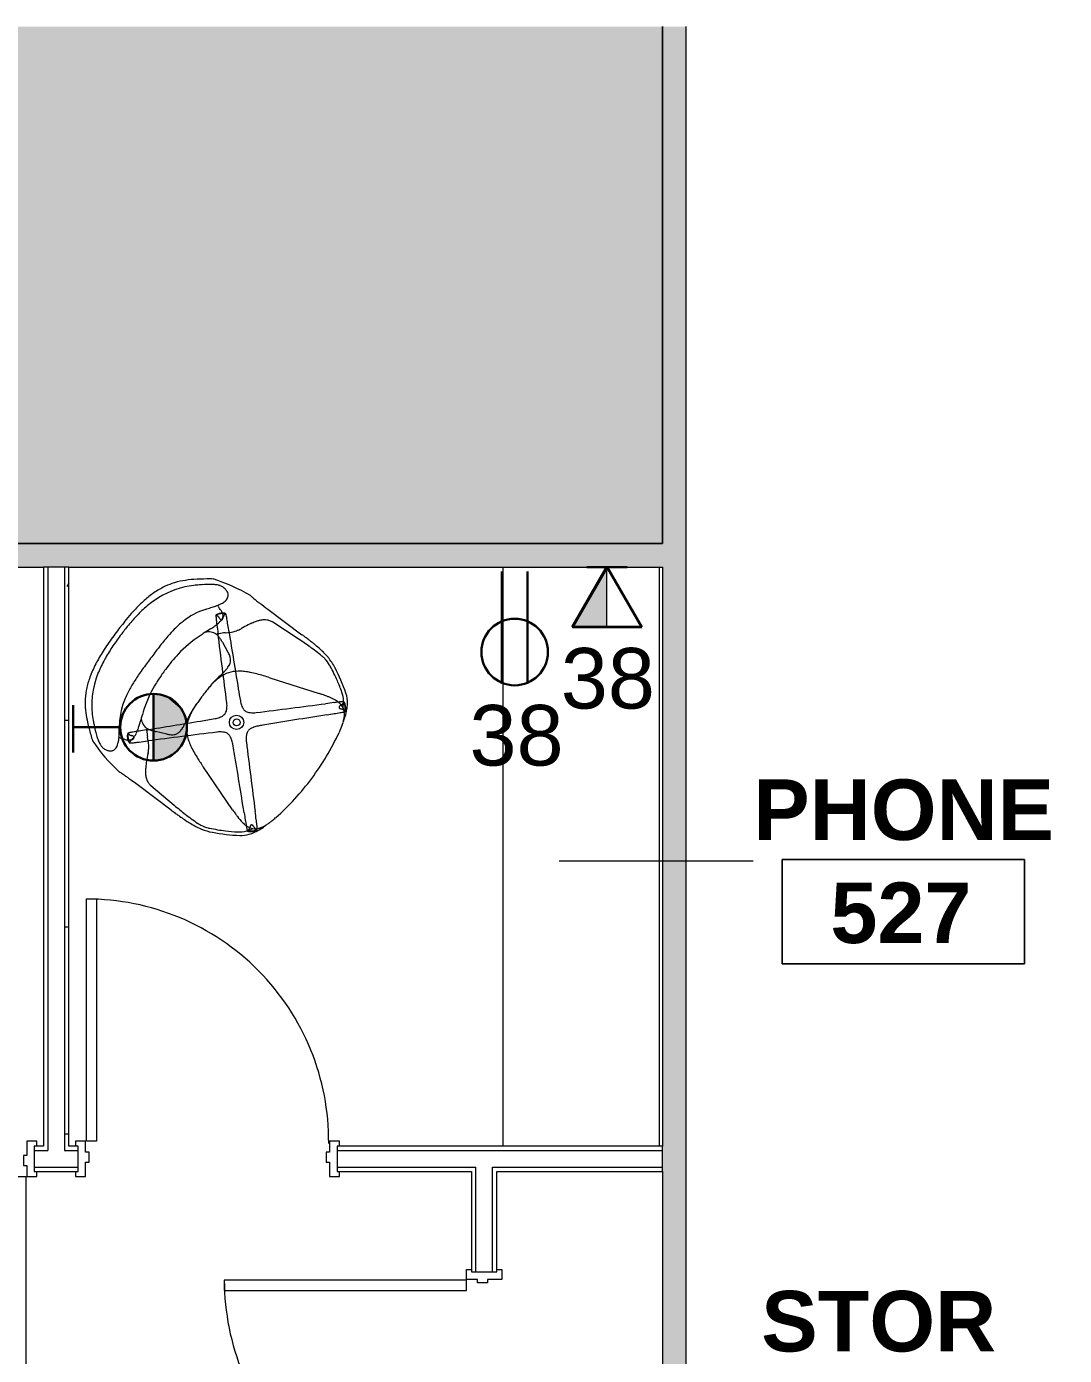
# Model space of a CAD drawing. Header units: inches. Extents: x 0 to 1865, y 0 to 1094.
# Drawn here: x 670.5 to 824.7, y 896.4 to 1093.8 of the extents above; entities that cross this region are included whole.
import ezdxf

# ---------------------------------------------------------------- set-up
doc = ezdxf.new("R2010")
doc.units = ezdxf.units.IN
doc.header["$MEASUREMENT"] = 0
for name, color, linetype, lineweight in [('A-ANNO-NOTE', 131, 'Continuous', 9), ('A-AREA-IDEN', 2, 'Continuous', 9), ('A-DETL', 90, 'Continuous', 9), ('A-DETL-GENF', 92, 'Continuous', 9), ('A-DOOR', 31, 'Continuous', 13), ('A-WALL', 113, 'Continuous', 13), ('A-WALL-PATT', 111, 'Continuous', 13), ('I-FURN', 30, 'Continuous', 9), ('I-WALL', 2, 'Continuous', 13), ('Q-CASE', 31, 'Continuous', 9)]:
    doc.layers.add(name, color=color, linetype=linetype, lineweight=lineweight)
doc.styles.add('Swis721 Lt BT', font='swissl.ttf', dxfattribs={"height": 9})
doc.styles.add('Swis721 Lt BT_B', font='', dxfattribs={"height": 9})
doc.styles.get('Swis721 Lt BT_B').set_extended_font_data('Swis721 Lt BT', bold=True)
pattern_1 = [(0, (0, 0), (30.72, 7.68), [1.267, -21.773, 1.267, -21.773, -122.88]), (0, (0, 0), (30.72, 7.68), [-46.08, 1.267, -44.813, 1.267, -21.773, -53.76]), (0, (0, 0), (30.72, 7.68), [-115.2, 1.267, -14.093, 1.267, -37.133]), (120, (11.52, 3.84), (-22.011075, 22.7643), [1.267, -21.773, 1.267, -21.773, -122.88]), (120, (11.52, 3.84), (-22.011075, 22.7643), [-46.08, 1.267, -44.813, 1.267, -21.773, -53.76]), (120, (11.52, 3.84), (-22.011075, 22.7643), [-115.2, 1.267, -14.093, 1.267, -37.133]), (240, (15.36, 19.2), (-8.708925, -30.4443), [1.267, -21.773, 1.267, -21.773, -122.88]), (240, (15.36, 19.2), (-8.708925, -30.4443), [-46.08, 1.267, -44.813, 1.267, -21.773, -53.76]), (240, (15.36, 19.2), (-8.708925, -30.4443), [-115.2, 1.267, -14.093, 1.267, -37.133])]

# ---------------------------------------------------------------- blocks, each defined once
blk = doc.blocks.new('Door - Single - Solid Door-8181391-Level 05 POWER _ SIGNAL')
at = {"layer": 'A-DOOR', "lineweight": 9}
for p, q in [((-15.63, 2.54), (-14.13, 2.54)), ((-15.63, 1.79), (-15.63, 2.54)), ((-14.13, 2.54), (-14.13, 0.41)), ((22.12, 2.54), (23.62, 2.54)), ((22.12, 0.41), (22.12, 2.54)), ((23.62, 2.54), (23.62, 1.79)), ((-14.13, 0.41), (-13.63, 0.41)), ((-13.63, 0.41), (-13.63, -1.09)), ((21.62, 0.41), (22.12, 0.41)), ((21.62, -1.09), (21.62, 0.41)), ((-15.63, -2.71), (-15.63, -1.96)), ((-14.13, -1.09), (-14.13, -2.71)), ((-13.63, -1.09), (-14.13, -1.09)), ((22.12, -1.09), (21.62, -1.09)), ((22.12, -2.71), (22.12, -1.09)), ((23.62, -1.96), (23.62, -2.71)), ((-14.13, -2.71), (-15.63, -2.71)), ((23.62, -2.71), (22.12, -2.71))]:
    blk.add_line(p, q, dxfattribs=at)
at = {"layer": 'A-DOOR'}
for p, q in [((-12.51, -2.71), (-14.01, -2.71)), ((-14.01, -2.71), (-14.01, -38.71)), ((-12.51, -38.71), (-12.51, -2.71)), ((-14.01, -38.71), (-12.51, -38.71))]:
    blk.add_line(p, q, dxfattribs=at)
at = {"layer": 'A-DOOR', "lineweight": 9}
blk.add_arc((-14.01, -2.71), 36, 270, 0.5, dxfattribs=at)
blk = doc.blocks.new('C-Counter Top - ADJ HEIGHT-7702358-Level 05 POWER _ SIGNAL')
at = {"layer": 'Q-CASE'}
for p, q in [((38.93, 24), (-47.14, 24)), ((38.93, 0.75), (-47.14, 0.75))]:
    blk.add_line(p, q, dxfattribs=at)
blk = doc.blocks.new('Door - Single - Solid Door - W_ LOUVER-8174439-Level 05 POWER _ SIGNAL')
at = {"layer": 'A-DOOR'}
for p, q in [((-14.01, 38.71), (-12.51, 38.71)), ((-14.01, 2.71), (-14.01, 38.71)), ((-12.51, 38.71), (-12.51, 2.71)), ((-12.51, 2.71), (-14.01, 2.71))]:
    blk.add_line(p, q, dxfattribs=at)
at = {"layer": 'A-DOOR', "lineweight": 9}
for p, q in [((-15.63, 2.71), (-15.63, 1.96)), ((-14.13, 2.71), (-15.63, 2.71)), ((-14.13, 1.09), (-14.13, 2.71)), ((23.62, 2.71), (22.12, 2.71)), ((22.12, 2.71), (22.12, 1.09)), ((23.62, 1.96), (23.62, 2.71)), ((-13.63, 1.09), (-14.13, 1.09)), ((-13.63, -0.41), (-13.63, 1.09)), ((22.12, 1.09), (21.62, 1.09)), ((21.62, 1.09), (21.62, -0.41)), ((-15.63, -1.79), (-15.63, -2.54)), ((-14.13, -2.54), (-14.13, -0.41)), ((-14.13, -0.41), (-13.63, -0.41)), ((21.62, -0.41), (22.12, -0.41)), ((22.12, -0.41), (22.12, -2.54)), ((23.62, -2.54), (23.62, -1.79)), ((-15.63, -2.54), (-14.13, -2.54)), ((22.12, -2.54), (23.62, -2.54))]:
    blk.add_line(p, q, dxfattribs=at)
blk.add_arc((-14.01, 2.71), 36, 359.5, 90, dxfattribs=at)
blk = doc.blocks.new('Door - Single - Solid Door-8181389-Level 05 POWER _ SIGNAL')
at = {"layer": 'A-DOOR'}
for p, q in [((-14.01, 38.71), (-12.51, 38.71)), ((-14.01, 2.71), (-14.01, 38.71)), ((-12.51, 38.71), (-12.51, 2.71)), ((-12.51, 2.71), (-14.01, 2.71))]:
    blk.add_line(p, q, dxfattribs=at)
at = {"layer": 'A-DOOR', "lineweight": 9}
for p, q in [((-15.63, 2.71), (-15.63, 1.96)), ((-14.13, 2.71), (-15.63, 2.71)), ((-14.13, 1.09), (-14.13, 2.71)), ((23.62, 2.71), (22.12, 2.71)), ((22.12, 2.71), (22.12, 1.09)), ((23.62, 1.96), (23.62, 2.71)), ((-13.63, 1.09), (-14.13, 1.09)), ((-13.63, -0.41), (-13.63, 1.09)), ((22.12, 1.09), (21.62, 1.09)), ((21.62, 1.09), (21.62, -0.41)), ((-15.63, -1.79), (-15.63, -2.54)), ((-14.13, -2.54), (-14.13, -0.41)), ((-14.13, -0.41), (-13.63, -0.41)), ((21.62, -0.41), (22.12, -0.41)), ((22.12, -0.41), (22.12, -2.54)), ((23.62, -2.54), (23.62, -1.79)), ((-15.63, -2.54), (-14.13, -2.54)), ((22.12, -2.54), (23.62, -2.54))]:
    blk.add_line(p, q, dxfattribs=at)
blk.add_arc((-14.01, 2.71), 36, 359.5, 90, dxfattribs=at)
blk = doc.blocks.new('HermanMiller_Collection_Striad_Low-BackLoungeChair4-StarBase - Mid-Back 4-Star Base-7357439-Level 05 POWER _ SIGNAL')
at = {"layer": 'I-FURN'}
for p, q in [((-6.31, 16.25), (0, 16.25)), ((-0.06, 15.41), (-4.6, 15.15)), ((-9.32, 9.66), (-9.01, 9.94)), ((-8.82, 10.12), (-8.84, 10.09)), ((-7.76, 11.61), (-7.78, 11.57)), ((-7.76, 11.61), (-7.78, 11.57)), ((0.02, 8.28), (7.3, 10.78)), ((-8.82, 8.29), (-7.27, 7.6)), ((-6.41, 0), (-6.41, -0.72)), ((-7.28, -7.6), (-8.82, -8.29)), ((-9.01, -9.94), (-9.32, -9.66)), ((7.29, -10.78), (0.02, -8.28)), ((-7.78, -11.57), (-7.76, -11.61)), ((-7.78, -11.57), (-7.76, -11.61)), ((-4.6, -15.15), (-0.06, -15.41)), ((0, -16.25), (-6.31, -16.25))]:
    blk.add_line(p, q, dxfattribs=at)
for radius in [1.07, 0.511]:
    blk.add_circle((0, 0), radius, dxfattribs=at)
for centre, radius, start, end in [((-6.44, -11.34), 27.86, 96.5111, 109.0425), ((-9.25, 18.21), 1.91, 259.3451, 262.5456), ((-8.94, 20.6), 4.31, 262.6231, 265.2621), ((-8.48, 26.51), 10.24, 265.4216, 267.7198), ((-8.01, 37.47), 21.21, 267.6462, 268.6916), ((-7.51, 61.08), 44.83, 268.7304, 269.574), ((-6.77, 180.88), 164.62, 269.6277, 270.1615), ((0.33, -175.99), 192.24, 89.9371, 90.0974), ((0.52, -69.37), 85.62, 89.627, 89.987), ((0.77, -30.46), 46.72, 88.9674, 89.627), ((1.06, -15.05), 31.29, 87.9953, 88.9799), ((1.28, -8.61), 24.86, 87.7148, 87.9973), ((1.48, -4.56), 20.8, 85.1077, 87.8108), ((2, 1.48), 14.74, 81.7798, 85.1035), ((2.19, 2.93), 13.27, 80.0722, 81.7289), ((2.54, 4.85), 11.33, 76.7747, 80.1249), ((3.17, 7.44), 8.65, 64.7852, 76.9283), ((0.36, -7.91), 27.86, 126.6928, 130.6233), ((29.95, -47.02), 76.9, 126.2539, 126.9608), ((-8.17, 4.25), 12.21, 125.4036, 129.1699), ((-11.27, 8.61), 6.86, 121.501, 125.4087), ((-12.38, 10.42), 4.74, 117.8903, 121.5404), ((-13.08, 11.79), 3.2, 108.8058, 118.2744), ((-13.46, 12.92), 2, 100.2694, 108.838), ((-13.54, 13.4), 1.51, 78.3941, 100.5992), ((-13.91, 11.3), 3.64, 75.1416, 79.3018), ((-13.68, 12.19), 2.73, 71.0247, 75.1836), ((-13.18, 13.65), 1.18, 67.5911, 71.0169), ((-13.1, 13.82), 1, 48.3224, 67.737), ((-13.22, 13.69), 1.17, 39.7756, 48.2584), ((-13.09, 13.8), 1, 4.0388, 39.4855), ((-13.51, 13.76), 1.42, 352.4945, 4.3214), ((-1.47, 10.27), 6.22, 142.3844, 147.3329), ((-2.19, 10.81), 5.32, 140.4566, 142.2594), ((-3.94, 12.27), 3.04, 128.5198, 140.7789), ((-4.33, 12.76), 2.41, 117.2831, 128.4717), ((-4.38, 12.84), 2.32, 103.9068, 116.9211), ((-4.33, 12.66), 2.51, 98.714, 104.1104), ((-4.53, 13.97), 1.18, 93.4352, 98.7338), ((3.1, -36.27), 51.78, 91.1588, 93.5014), ((2.68, -18.59), 34.1, 87.2901, 91.0487), ((4.05, 9.72), 5.76, 82.0248, 87.6122), ((4.14, 10.74), 4.73, 66.732, 81.4113), ((3.8, 9.87), 5.67, 65.4311, 67.0126), ((-5.83, -10.99), 28.64, 60.3964, 65.2627), ((4.35, 10.06), 5.79, 63.8265, 64.2666), ((-5.96, -10.9), 29.14, 55.7438, 63.8265), ((-5.34, -9.94), 27.48, 56.4127, 60.2075), ((-8.94, 3.51), 12.25, 132.643, 158.6646), ((-11.09, 4.64), 10.85, 136.7044, 145.4309), ((-7.44, 1.18), 15.88, 130.6355, 136.6408), ((15.89, -23.71), 49.11, 132.0593, 132.4361), ((5.17, -11.71), 33.01, 130.4757, 132.1889), ((-3.77, -1.24), 19.24, 129.0121, 130.4719), ((-33.41, 25.89), 24.83, 324.2855, 325.9282), ((-21.29, 17.66), 10.18, 326.0335, 328.4359), ((-13.15, 9.83), 2.44, 74.7209, 78.9339), ((-16.91, 15.01), 5.06, 328.0958, 336.0489), ((-13.35, 9.1), 3.2, 71.4977, 74.6712), ((-17.84, -4.4), 17.42, 69.0032, 71.5833), ((-14.94, 14.12), 2.9, 336.32, 342.9854), ((-14.03, 13.84), 1.94, 343.0506, 352.324), ((-15.91, 0.61), 12.06, 68.7683, 69.0303), ((-9.91, 9.91), 2.37, 122.8239, 134.9705), ((-12.05, 10.54), 1.41, 65.5441, 68.9228), ((-10.82, 11.28), 0.72, 105.8532, 121.1337), ((-10.93, 11.48), 0.413, 108.54, 120.2265), ((-11.04, 11.82), 0.0587, 13.9695, 108.54), ((-10.98, 11.85), 0.125, 56.6325, 105.8532), ((-11.92, 10.42), 1.83, 49.0545, 56.6325), ((18.41, -0.43), 28.81, 153.013, 155.2897), ((6.2, 5.77), 15.12, 151.3007, 152.9539), ((1.38, 8.42), 9.61, 147.2028, 151.3425), ((7.5, 9.44), 4.24, 37.5947, 56.0538), ((7.89, 9.54), 4.46, 34.8167, 55.007), ((11.73, 10.66), 1.53, 122.0785, 129.9908), ((6.37, 8.56), 5.67, 27.6587, 37.7133), ((10.97, 11.87), 0.106, 75.7267, 122.0785), ((11.04, 11.82), 0.0589, 71.4159, 166.1618), ((10.83, 11.31), 0.68, 56.4563, 75.7267), ((10.93, 11.48), 0.413, 59.7735, 71.4159), ((9.89, 9.9), 2.38, 44.9704, 56.4563), ((6.4, 8.47), 6.29, 27.1899, 34.9973), ((-11.78, 5.18), 9.98, 145.7369, 153.9084), ((-5.13, 4.61), 10.55, 144.7854, 165.47), ((-251.44, 182.75), 293.43, 324.1019, 324.2693), ((-11.31, 10.83), 0.682, 146.4791, 166.3187), ((-11.87, 10.97), 0.11, 166.3187, 216.0754), ((-9.55, 12.66), 2.98, 216.0754, 221.6009), ((-9.9, 9.9), 2.38, 134.9705, 146.4791), ((-11.81, 11.05), 0.0648, 160.3308, 259.4459), ((-11.48, 10.93), 0.413, 149.7735, 160.3308), ((-11.3, 10.83), 0.628, 144.202, 149.9374), ((-11.79, 11.16), 0.178, 259.4459, 270.2055), ((-9.71, 9.71), 2.57, 125.2839, 144.7161), ((-11.79, 11.47), 0.489, 270.3345, 275.7066), ((-7.13, 14.8), 6.21, 221.6009, 222.7567), ((-11.35, 7.25), 3.76, 95.1583, 96.0571), ((-11.64, 10.46), 0.536, 90.8307, 95.0202), ((-0.1, 21.3), 15.79, 222.7294, 223.3931), ((-11.64, 10.46), 0.537, 76.3924, 90.3646), ((16.28, 36.77), 38.32, 223.3775, 223.7493), ((-11.71, 10.17), 0.826, 70.0726, 76.4096), ((-11.95, 10.74), 1.19, 59.3989, 65.7949), ((-12.04, 9.28), 1.78, 67.0098, 69.9474), ((151.7, 166.5), 225.85, 223.7671, 223.9173), ((-11.76, 11.05), 0.817, 16.6175, 60.1509), ((-6.33, 22.77), 12.87, 247.0493, 247.3743), ((-10.7, 12.27), 1.49, 247.3743, 250.1992), ((-10.93, 11.63), 0.816, 250.214, 255.429), ((-10.83, 11.3), 0.628, 120.0626, 125.798), ((-11.01, 11.34), 0.513, 255.2491, 261.5633), ((-16.78, 11.36), 5.92, 342.2731, 348.5966), ((-11.03, 11.17), 0.348, 261.6115, 267.8116), ((-11.04, 11.09), 0.264, 267.8036, 275.9072), ((-11.03, 11.02), 0.197, 275.3585, 315.6033), ((-11.16, 11.79), 0.178, 359.7945, 13.9695), ((-11.47, 11.79), 0.489, 354.2934, 359.6655), ((-7.25, 11.35), 3.76, 173.9429, 174.8417), ((-10.46, 11.64), 0.536, 174.9798, 179.1693), ((-10.46, 11.64), 0.537, 179.6354, 193.6076), ((-10.17, 11.71), 0.826, 193.5904, 199.9274), ((-14.64, 10.92), 3.74, 348.6504, 355.607), ((-12.18, 10.9), 1.27, 7.338, 17.6538), ((-9.28, 12.04), 1.78, 200.0526, 202.9902), ((-22.77, 6.33), 12.87, 22.6257, 22.9507), ((-12.69, 10.83), 1.78, 2.0554, 7.3742), ((-13.36, 10.81), 2.45, 355.8591, 1.9361), ((-12.27, 10.7), 1.49, 19.8008, 22.6257), ((-11.02, 11.03), 0.197, 314.3967, 354.6415), ((-11.63, 10.93), 0.816, 14.571, 19.786), ((-11.34, 11.01), 0.513, 8.4367, 14.7509), ((-11.17, 11.03), 0.348, 2.1884, 8.3885), ((-11.09, 11.04), 0.264, 354.0928, 2.1964), ((-14.26, 7.72), 5.41, 47.2018, 49.0545), ((-25.04, -3.91), 21.27, 46.3799, 47.2018), ((-127.19, -111.11), 169.34, 46.0702, 46.3799), ((-277.28, -266.91), 385.68, 45.9106, 46.0702), ((-37.54, 41.07), 42.23, 312.513, 312.8301), ((3173.38, 3295.2), 4573.73, 225.91057, 226.01757), ((-12.21, 13.64), 4.9, 313.8696, 326.486), ((-12.24, 13.65), 4.92, 326.5853, 332.3203), ((-11.9, 13.46), 4.54, 332.4411, 335.3514), ((-3206.87, 3336.5), 4626.69, 313.90304, 314.03193), ((15.97, -14.37), 26.6, 107.9534, 109.0058), ((13.27, -5.98), 17.79, 105.616, 108.0336), ((11.43, 0.61), 10.94, 102.9704, 105.5932), ((277.3, -266.89), 385.68, 133.9046, 134.0888), ((10.57, 4.49), 6.97, 96.0406, 103.2555), ((10.24, 7.59), 3.86, 86.657, 96.0114), ((166.5, -151.7), 225.85, 133.7671, 133.9173), ((36.77, -16.28), 38.32, 133.3775, 133.7493), ((21.3, 0.1), 15.79, 132.7294, 133.3931), ((10.3, 8.75), 2.69, 78.4706, 86.5447), ((14.8, 7.13), 6.21, 131.6009, 132.7567), ((12.66, 9.55), 2.98, 129.8556, 131.6009), ((11.17, 11.03), 0.348, 171.6115, 177.8116), ((11.09, 11.04), 0.264, 177.8036, 185.9072), ((11.34, 11.01), 0.513, 165.2491, 171.5633), ((11.02, 11.03), 0.197, 185.3585, 225.6033), ((10.44, 9.36), 2.07, 36.3404, 78.7689), ((11.63, 10.93), 0.816, 160.214, 165.429), ((-111.11, 127.19), 169.34, 316.0702, 316.3799), ((12.27, 10.7), 1.49, 157.3743, 160.1992), ((11.03, 11.02), 0.197, 224.3967, 264.6415), ((22.77, 6.33), 12.87, 157.0493, 157.3743), ((9.28, 12.04), 1.78, 337.0098, 339.9474), ((10.17, 11.71), 0.826, 340.0726, 346.4096), ((11.16, 11.79), 0.178, 166.1618, 180.2055), ((11.47, 11.79), 0.489, 180.3345, 185.7066), ((7.25, 11.35), 3.76, 5.1583, 6.0571), ((10.45, 11.64), 0.537, 346.3924, 0.3646), ((10.45, 11.64), 0.536, 0.8307, 5.0202), ((11.03, 11.09), 0.264, 264.0928, 272.1964), ((11.03, 11.17), 0.348, 272.1884, 278.3885), ((11.01, 11.34), 0.513, 278.4367, 284.7509), ((10.82, 11.3), 0.628, 54.202, 59.9374), ((10.93, 11.63), 0.816, 284.571, 289.786), ((9.7, 9.71), 2.57, 35.2839, 54.7161), ((10.7, 12.27), 1.49, 289.8008, 292.6257), ((6.32, 22.77), 12.87, 292.6257, 292.9507), ((12.04, 9.28), 1.78, 110.0526, 112.9902), ((11.71, 10.17), 0.826, 103.5904, 109.9274), ((-3.91, 25.04), 21.27, 316.3799, 317.2018), ((11.64, 10.46), 0.537, 89.6354, 103.6076), ((9.9, 9.91), 2.37, 34.4298, 44.9704), ((11.64, 10.46), 0.536, 84.9798, 89.1693), ((11.35, 7.25), 3.76, 83.9429, 84.8417), ((7.72, 14.26), 5.41, 317.2018, 319.0545), ((11.79, 11.47), 0.489, 264.2934, 269.6655), ((11.79, 11.16), 0.178, 269.7945, 283.9633), ((11.3, 10.83), 0.628, 30.0626, 35.798), ((10.42, 11.92), 1.83, 319.0545, 326.7625), ((11.82, 11.04), 0.0587, 283.9633, 18.542), ((11.48, 10.93), 0.413, 18.542, 30.2265), ((11.29, 10.82), 0.706, 15.0987, 36.6314), ((11.86, 10.98), 0.116, 326.7625, 15.0987), ((4.98, 7.75), 7.88, 19.3388, 27.1222), ((9.33, 8.48), 3.49, 26.733, 37.232), ((2.72, 6.96), 10.28, 14.3338, 19.3438), ((7.44, 7.54), 5.59, 20.1651, 26.6805), ((-9.77, 4.19), 12.22, 153.8849, 162.4992), ((-6.91, 2.64), 14.46, 158.359, 166.821), ((197.02, -70.37), 222.96, 159.1911, 159.4836), ((-9.64, 6.01), 2.87, 133.2286, 136.0459), ((-9.95, 6.35), 2.41, 122.3913, 133.4829), ((-29.77, 15.77), 19.64, 339.318, 340.4304), ((-21.03, 12.67), 10.37, 340.4263, 342.5231), ((-10.17, 6.69), 2.01, 97.8476, 122.4454), ((266.89, 277.3), 385.68, 223.9046, 224.0888), ((-10.24, 7.3), 1.39, 96.0398, 98.4367), ((-10.22, 7.04), 1.66, 82.2723, 95.6318), ((-1.55, 2.06), 10.88, 140.6224, 142.4679), ((-3336.5, -3206.87), 4626.69, 43.90304, 44.03193), ((-10.37, 6), 2.7, 71.9669, 82.0948), ((-3.86, 3.92), 7.92, 133.5488, 140.3862), ((-10.91, 4.25), 4.54, 69.1272, 72.3707), ((-12.37, 0.4), 8.65, 65.7523, 69.1472), ((7.95, -16.33), 25.84, 110.1167, 112.3641), ((15.14, -35.97), 46.76, 108.8715, 110.1167), ((3295.2, -3173.38), 4573.73, 135.91057, 136.03123), ((-266.91, 277.28), 385.68, 315.9106, 316.0702), ((7.44, 7.54), 5.59, 20.1651, 20.6039), ((4.03, 6.3), 9.23, 12.9865, 20.0717), ((-3.27, 4.52), 16.73, 11.5727, 13.3184), ((-0.53, 2), 21.73, 169.1472, 174.7946), ((-6.38, 3.12), 15.78, 162.4747, 169.1442), ((-2.8, 1.65), 18.69, 166.7438, 173.2915), ((-1.24, 3.52), 14.59, 165.1597, 171.9717), ((4.57, 1.03), 17.68, 160.0338, 173.8628), ((63.11, -20.15), 79.94, 159.5562, 160.0957), ((-9.44, 2.67), 5.39, 63.0001, 66.2158), ((-8.49, 4.51), 3.32, 57.8583, 63.2363), ((-7.82, 5.55), 2.08, 50.6505, 58.1), ((-7.44, 6), 1.49, 18.4931, 51.0408), ((-7.84, 5.86), 1.92, 9.6922, 18.7174), ((-8.52, 5.74), 2.6, 1.1002, 9.5986), ((-1.44, 2.37), 4.83, 126.7349, 144.4758), ((0.06, 0.45), 7.28, 120.9878, 127.1808), ((1.62, -2.17), 10.32, 116.5513, 120.9354), ((3.61, -6.09), 14.72, 115.8651, 116.6525), ((4.72, -8.45), 17.33, 112.3994, 115.7463), ((-25.03, -0.01), 38.96, 0.0145, 11.672), ((9.02, 1.05), 31.33, 174.6446, 177.4396), ((18.46, 1.74), 34.38, 175.9281, 179.4103), ((4.85, 2.66), 20.74, 171.9673, 175.8041), ((-31.83, 8.73), 26.14, 349.1533, 350.5796), ((-19.3, 6.63), 13.44, 350.6581, 352.7182), ((-1.42, 2.45), 4.81, 145.3414, 163.4988), ((-14.88, 6.06), 8.98, 352.764, 355.8064), ((-10.21, 5.71), 4.29, 355.8277, 1.059), ((115.58, 126.81), 170.45, 226.0176, 226.6339), ((21.56, 0.46), 43.88, 177.4011, 178.997), ((4.96, 0.7), 26.51, 173.2185, 177.8315), ((108.83, 0.64), 124.76, 179.3325, 180.2938), ((12.73, 0.11), 25.9, 173.7762, 180.2451), ((13.48, 0.89), 19.87, 175.6633, 177.7325), ((9.09, 0), 15.61, 167.5821, 171.586), ((6.8, 1.42), 13.18, 169.5708, 175.7826), ((-0.2, 2.05), 6.09, 163.1999, 167.6006), ((1.16, 5.65), 3.8, 226.3051, 236.5617), ((0.57, 4.75), 2.73, 236.4572, 244.2126), ((0.24, 4.07), 1.97, 244.2628, 250.423), ((0.09, 3.65), 1.53, 250.4172, 257.3954), ((0.01, 3.23), 1.1, 257.1324, 269.6416), ((-0.01, 3.29), 1.16, 271.9963, 283.8943), ((-0.15, 3.83), 1.72, 283.9595, 294.6085), ((-0.46, 4.52), 2.47, 294.3977, 300.5153), ((-1.04, 5.5), 3.61, 300.6494, 313.9179), ((24.27, -18.12), 28.99, 136.0312, 137.5028), ((44.53, 0.05), 66.85, 178.997, 180.0455), ((16.91, 0.13), 38.47, 177.6497, 180.1919), ((104.81, -0.58), 120.74, 179.7251, 180.7173), ((21.16, -0.03), 34.33, 179.9535, 181.4529), ((56.36, 0.11), 62.77, 179.2237, 180.0979), ((23.15, 0.53), 29.56, 177.7691, 179.1629), ((-5.5, -1.04), 3.61, 30.6494, 43.9439), ((-4.52, -0.46), 2.47, 24.3977, 30.5153), ((-3.83, -0.15), 1.72, 13.9595, 24.6085), ((-3.29, -0.01), 1.16, 1.9963, 13.8943), ((-3.23, 0.01), 1.1, 347.1324, 359.6416), ((3.23, -0.01), 1.1, 167.1324, 179.6416), ((3.65, -0.09), 1.53, 160.4172, 167.3954), ((4.07, -0.24), 1.97, 154.2628, 160.423), ((4.75, -0.57), 2.73, 146.4572, 154.2126), ((5.64, -1.16), 3.8, 136.3299, 146.5617), ((-25.09, 0.02), 39.03, 348.3331, 359.9761), ((49.88, -0.06), 72.2, 179.9502, 180.9208), ((13.99, -0.77), 36.31, 180.713, 184.5988), ((18.43, -0.08), 39.99, 179.8846, 182.9471), ((9.51, -0.37), 22.67, 181.3419, 186.45), ((15.35, -0.79), 21.76, 179.8065, 181.6979), ((10.82, -0.95), 17.23, 181.612, 185.5925), ((-179.77, 166.19), 243.71, 316.0129, 316.5328), ((-5.65, 1.16), 3.8, 316.3299, 326.5617), ((-4.75, 0.58), 2.73, 326.4572, 334.2126), ((-4.07, 0.24), 1.97, 334.2628, 340.423), ((-3.65, 0.1), 1.53, 340.4172, 347.3954), ((3.29, 0.01), 1.16, 181.9963, 193.8943), ((3.83, 0.15), 1.72, 193.9595, 204.6085), ((4.52, 0.46), 2.47, 204.3977, 210.5153), ((5.5, 1.04), 3.61, 210.6494, 223.9179), ((3336.5, 3206.87), 4626.69, 223.90304, 224.03193), ((0.52, -1.85), 22.79, 184.6074, 190.0058), ((3.63, -0.82), 25.17, 182.9976, 187.8683), ((26.98, -1.5), 42.9, 180.7857, 182.1802), ((9.87, -2.24), 25.77, 181.9998, 185.8652), ((4.79, -0.96), 17.92, 186.2614, 199.8768), ((-3295.2, 3173.38), 4573.73, 315.91057, 316.01285), ((3206.87, -3336.5), 4626.69, 133.90304, 134.03193), ((9.14, 0), 15.65, 187.9987, 192.3627), ((7.07, -1.33), 13.45, 185.5503, 190.618), ((-30.83, -8.5), 25.11, 9.6579, 10.7757), ((-0.73, -2.2), 5.54, 191.9886, 203.6103), ((1.04, -5.5), 3.61, 120.6494, 133.9439), ((0.46, -4.52), 2.47, 114.3977, 120.5153), ((0.15, -3.83), 1.72, 103.9595, 114.6085), ((0.01, -3.29), 1.16, 91.9963, 103.8943), ((-0.01, -3.23), 1.1, 77.1324, 89.6416), ((-0.1, -3.65), 1.53, 70.4172, 77.3954), ((-0.25, -4.07), 1.97, 64.2628, 70.423), ((-0.58, -4.75), 2.73, 56.4572, 64.2126), ((-1.16, -5.65), 3.8, 46.3299, 56.5617), ((-59.31, -67.77), 88.89, 46.0241, 46.8701), ((-3173.38, -3295.2), 4573.73, 45.91057, 46.02412), ((-5.99, -2.99), 16.18, 190.0508, 197.5986), ((-3.52, -1.79), 17.95, 187.9262, 194.7279), ((0.5, -3.22), 16.36, 185.785, 191.8683), ((-21.2, -6.9), 15.35, 6.7896, 9.789), ((-12.8, -5.89), 6.89, 4.0311, 6.6707), ((-8.73, -5.73), 2.81, 352.4117, 0.3105), ((-10.5, -5.72), 4.58, 0.1165, 4.038), ((-1.67, -2.57), 4.54, 204.0079, 228.0685), ((-9.36, -4.02), 12.66, 197.7458, 206.0143), ((-8.67, -3.3), 12.6, 194.0361, 227.0884), ((-3.67, -4.1), 12.1, 191.8416, 201.6793), ((54.3, 16.99), 70.58, 199.9169, 200.233), ((129.06, 44.78), 150.34, 200.3147, 200.7484), ((-9.87, -1.77), 6.38, 293.9889, 296.8018), ((-8.42, -4.63), 3.17, 296.6505, 304.1803), ((-7.63, -5.8), 1.76, 304.411, 317.3734), ((-7.42, -6.01), 1.46, 317.7605, 338.9807), ((-7.82, -5.85), 1.9, 338.8464, 352.5187), ((-0.72, -1.53), 5.95, 227.9948, 235.5802), ((0.53, 0.28), 8.15, 235.5032, 241.0419), ((1.73, 2.38), 10.56, 240.8594, 243.4294), ((4.13, 7.17), 15.92, 243.4069, 247.0494), ((6.86, 13.57), 22.87, 247.0114, 249.5522), ((12.19, 27.76), 38.03, 249.5001, 250.7239), ((-0.22, -5.18), 13.61, 345.3801, 348.5714), ((-11.48, -4.97), 10.34, 206.4352, 224.8899), ((-5.53, -4.84), 10.09, 201.6793, 215.4412), ((-9.81, -6.17), 2.64, 223.8351, 234.0019), ((-73.98, -32.13), 66.78, 20.251, 20.7382), ((111.11, -127.19), 169.34, 136.0702, 136.3799), ((-10.16, -6.66), 2.04, 233.9063, 261.2706), ((-24.84, -13.99), 14.4, 18.7102, 20.2147), ((-19.17, -12.07), 8.41, 16.1496, 18.7137), ((-16.19, -11.22), 5.31, 10.2637, 16.2923), ((266.91, -277.28), 385.68, 135.9106, 136.0702), ((-10.24, -7.38), 1.31, 260.2659, 268.6814), ((-10.23, -6.87), 1.82, 268.5436, 280.909), ((-1.55, -2.06), 10.88, 217.5312, 219.3776), ((-3.86, -3.92), 7.92, 219.6138, 226.4512), ((-10.38, -6), 2.7, 280.5455, 285.603), ((-10.66, -4.97), 3.77, 285.5887, 289.3933), ((-10.91, -4.25), 4.54, 289.2313, 290.8728), ((-12.17, -0.89), 8.12, 290.7971, 293.108), ((-12.79, 0.58), 9.72, 293.0634, 294.1538), ((18.34, 45.14), 56.47, 250.6525, 251.0644), ((-266.89, -277.3), 385.68, 43.9046, 44.0888), ((-151.7, -166.5), 225.85, 43.7671, 43.9173), ((8.47, -8.01), 4.46, 329.5721, 337.7616), ((3.26, -7.13), 9.71, 339.4749, 344.8493), ((3.2, -5.85), 10.16, 337.7616, 338.9348), ((0.22, -6.29), 12.86, 344.7896, 345.5338), ((6.18, -7.04), 6.94, 339.2062, 342.7261), ((3.12, -6.07), 10.16, 342.6398, 345.4967), ((-267, -194.17), 312.72, 35.7655, 35.9228), ((-33.18, -25.73), 24.55, 34.3924, 35.7227), ((-11.87, -10.97), 0.108, 146.8809, 194.7556), ((-11.29, -10.82), 0.706, 194.7556, 210.357), ((-10.42, -11.92), 1.83, 139.0545, 146.8809), ((-9.91, -9.91), 2.37, 212.5586, 224.9704), ((-11.81, -11.05), 0.0657, 100.058, 199.83), ((-11.48, -10.93), 0.413, 199.83, 210.2265), ((-11.3, -10.82), 0.628, 210.0626, 215.798), ((-11.79, -11.16), 0.178, 89.7945, 100.058), ((-7.72, -14.26), 5.41, 137.2018, 139.0545), ((-9.71, -9.7), 2.57, 215.2839, 234.7161), ((-11.79, -11.47), 0.489, 84.2934, 89.6655), ((-11.35, -7.25), 3.76, 263.9429, 264.8417), ((3.91, -25.04), 21.27, 136.3799, 137.2018), ((-11.64, -10.46), 0.536, 264.9798, 269.1693), ((-11.64, -10.45), 0.537, 269.6354, 283.6076), ((-9.9, -9.9), 2.38, 224.9704, 236.4563), ((-11.96, -10.72), 1.21, 290.2238, 302.7262), ((-11.71, -10.17), 0.826, 283.5904, 289.9274), ((-12.04, -9.28), 1.78, 290.0526, 292.9902), ((-6.33, -22.77), 12.87, 112.6257, 112.9507), ((-11.76, -11.05), 0.82, 303.4037, 338.7639), ((-10.7, -12.27), 1.49, 109.8008, 112.6257), ((-10.93, -11.63), 0.816, 104.571, 109.786), ((-10.83, -11.3), 0.628, 234.202, 239.9374), ((-11.01, -11.34), 0.513, 98.4367, 104.7509), ((-10.93, -11.48), 0.413, 239.7735, 250.9918), ((-11.03, -11.17), 0.348, 92.1884, 98.3885), ((-11.05, -11.82), 0.0613, 250.9918, 347.4319), ((-11.04, -11.09), 0.264, 84.0928, 92.1964), ((-11.03, -11.02), 0.197, 44.3967, 84.6415), ((-11.93, -10.97), 1.01, 338.1428, 346.2425), ((-10.46, -11.64), 0.537, 166.3924, 180.3646), ((-10.46, -11.64), 0.536, 180.8307, 185.0202), ((-7.25, -11.35), 3.76, 185.1583, 186.0571), ((-11.47, -11.79), 0.489, 0.3345, 5.7066), ((-11.16, -11.79), 0.178, 347.4319, 0.2055), ((-10.17, -11.71), 0.826, 160.0726, 166.4096), ((-14.2, -10.87), 3.29, 2.52, 10.3651), ((-12.36, -10.87), 1.45, 346.3117, 355.7047), ((-9.28, -12.04), 1.78, 157.0098, 159.9474), ((-12.98, -10.81), 2.07, 355.4705, 2.545), ((-22.77, -6.32), 12.87, 337.0493, 337.3743), ((-11.73, -10.66), 1.53, 302.2539, 309.9908), ((-11.02, -11.03), 0.197, 5.3585, 45.6033), ((-12.27, -10.7), 1.49, 337.3743, 340.1992), ((-11.63, -10.93), 0.816, 340.214, 345.429), ((-11.34, -11.01), 0.513, 345.2491, 351.5633), ((-11.09, -11.03), 0.264, 357.8036, 5.9072), ((-11.17, -11.03), 0.348, 351.6115, 357.8116), ((-12.66, -9.55), 2.98, 309.8556, 311.6009), ((-14.8, -7.13), 6.21, 311.6009, 312.7567), ((-21.3, -0.1), 15.79, 312.7294, 313.3931), ((-36.77, 16.28), 38.32, 313.3775, 313.7493), ((-166.5, 151.7), 225.85, 313.7671, 313.9173), ((-277.3, 266.89), 385.68, 313.9046, 314.0888), ((-37.54, -41.07), 42.23, 47.1699, 47.487), ((-12.21, -13.64), 4.9, 33.514, 46.1304), ((-12.24, -13.65), 4.92, 27.6797, 33.4147), ((-11.9, -13.46), 4.54, 24.6486, 27.5589), ((18.41, 0.43), 28.81, 204.7103, 206.987), ((16.24, 14.91), 27.2, 250.805, 252.3858), ((12.34, 2.68), 14.36, 252.4183, 254.4207), ((10.81, -3), 8.48, 254.0964, 261.7126), ((277.28, 266.91), 385.68, 225.9106, 226.0702), ((10.4, -5.65), 5.8, 261.9502, 265.6693), ((127.19, 111.11), 169.34, 226.0702, 226.3799), ((10.24, -7.74), 3.71, 265.6672, 273.4527), ((25.03, 3.91), 21.27, 226.3799, 227.2018), ((10.4, -9.33), 2.11, 271.5976, 320.9465), ((14.26, -7.72), 5.41, 227.2018, 229.0545), ((11.92, -10.42), 1.83, 229.0545, 236.8812), ((11.09, -11.03), 0.264, 174.0928, 182.1964), ((11.17, -11.03), 0.348, 182.1884, 188.3885), ((11.02, -11.03), 0.197, 134.3967, 174.6415), ((11.34, -11.01), 0.513, 188.4367, 194.7509), ((11.63, -10.93), 0.816, 194.571, 199.786), ((6.37, -8.56), 5.67, 322.2867, 332.3413), ((12.27, -10.7), 1.49, 199.8008, 202.6257), ((11.03, -11.02), 0.197, 95.3585, 135.6033), ((22.77, -6.32), 12.87, 202.6257, 202.9507), ((9.28, -12.04), 1.78, 20.0526, 22.9902), ((10.17, -11.71), 0.826, 13.5904, 19.9274), ((10.45, -11.64), 0.537, 359.6354, 13.6076), ((7.25, -11.35), 3.76, 353.9429, 354.8417), ((11.47, -11.79), 0.489, 174.2934, 179.6655), ((11.16, -11.79), 0.178, 179.7945, 190.8215), ((11.05, -11.81), 0.0644, 190.8215, 289.5822), ((10.45, -11.64), 0.536, 354.9798, 359.1693), ((11.03, -11.09), 0.264, 87.8036, 95.9072), ((11.03, -11.17), 0.348, 81.6115, 87.8116), ((10.93, -11.48), 0.413, 289.5822, 300.2265), ((11.01, -11.34), 0.513, 75.2491, 81.5633), ((10.93, -11.63), 0.816, 70.214, 75.429), ((10.82, -11.3), 0.628, 300.0626, 305.798), ((9.7, -9.7), 2.57, 305.2839, 324.7161), ((9.9, -9.9), 2.37, 302.8239, 314.9705), ((10.7, -12.27), 1.49, 67.3743, 70.1992), ((6.32, -22.77), 12.87, 67.0493, 67.3743), ((12.04, -9.28), 1.78, 247.0098, 249.9474), ((-16.29, -36.77), 38.32, 43.3775, 43.7493), ((11.71, -10.17), 0.826, 250.0726, 256.4096), ((6.79, -8.71), 5.83, 323.1197, 331.4661), ((11.64, -10.45), 0.537, 256.3924, 270.3646), ((0.1, -21.3), 15.79, 42.7294, 43.3931), ((9.9, -9.9), 2.38, 314.9705, 326.4791), ((11.64, -10.46), 0.536, 270.8307, 275.0202), ((7.13, -14.8), 6.21, 41.6009, 42.7567), ((11.35, -7.25), 3.76, 275.1583, 276.0571), ((11.79, -11.47), 0.489, 90.3345, 95.7066), ((9.55, -12.66), 2.98, 39.8556, 41.6009), ((11.79, -11.16), 0.178, 76.4758, 90.2055), ((11.3, -10.82), 0.628, 324.202, 329.9374), ((10.66, -11.73), 1.53, 31.9799, 39.9908), ((11.82, -11.04), 0.0595, 341.3105, 76.4758), ((11.48, -10.93), 0.413, 329.7735, 341.3105), ((11.31, -10.83), 0.682, 326.4791, 345.9276), ((5.33, -7.91), 7.49, 331.3829, 339.5174), ((11.87, -10.97), 0.1, 345.9276, 31.9799), ((9.73, -8.75), 3, 320.3897, 329.5721), ((-6.71, -0.27), 17.04, 224.7793, 229.5626), ((0.56, 8.15), 28.16, 229.4029, 231.3337), ((29.74, 38.8), 69.58, 227.5287, 228.0707), ((-2.19, 3.14), 21.72, 227.8812, 230.9258), ((-8.47, -4.57), 11.77, 231.012, 234.9109), ((-22.98, -18.76), 12.19, 32.4504, 34.4532), ((-18.51, -15.93), 6.91, 29.0135, 32.5337), ((-13.14, -9.83), 2.44, 280.9261, 285.6642), ((-13.31, -9.22), 3.08, 285.6001, 288.4974), ((-16.46, -14.8), 4.57, 24.7172, 29.1091), ((-17.74, 4.12), 17.13, 288.3945, 291.0186), ((-15.01, -14.14), 2.97, 17.0705, 24.9172), ((-14, -13.83), 1.92, 7.619, 17.0455), ((-13.44, -13.76), 1.35, 352.9299, 7.7155), ((-15.95, -0.52), 12.16, 290.9707, 291.2307), ((-10.83, -11.31), 0.68, 236.4563, 255.2896), ((-10.98, -11.86), 0.116, 255.2896, 302.2539), ((6.2, -5.77), 15.12, 207.0461, 208.6993), ((1.38, -8.42), 9.61, 208.6575, 212.7972), ((-1.47, -10.27), 6.22, 212.6671, 217.6156), ((-5.98, 10.94), 29.18, 296.179, 304.2494), ((-5.34, 9.94), 27.48, 299.7925, 303.5873), ((7.5, -9.44), 4.24, 303.9462, 322.4053), ((7.93, -9.58), 4.4, 304.8929, 323.1964), ((10.97, -11.87), 0.109, 236.8812, 285.1455), ((10.82, -11.28), 0.72, 285.1455, 301.1337), ((9.23, 18.8), 41.89, 231.1803, 233.7725), ((-6.44, 11.34), 27.86, 250.9575, 263.4889), ((-10.67, -7.66), 7.98, 235.0382, 238.3812), ((-12.66, -10.91), 4.17, 238.2609, 246.3327), ((-13.26, -12.26), 2.69, 246.5956, 255.1605), ((-13.54, -13.28), 1.63, 255.2562, 272.2347), ((-13.54, -13.38), 1.53, 272.6928, 281.6267), ((-13.93, -11.23), 3.71, 280.764, 284.8155), ((-13.7, -12.11), 2.81, 284.8783, 288.9172), ((-13.11, -13.8), 1.02, 288.4788, 315.6156), ((-13.24, -13.67), 1.2, 315.3372, 320.1615), ((-13.07, -13.81), 0.984, 320.2318, 353.1334), ((-2.19, -10.81), 5.32, 217.7406, 219.5434), ((-3.94, -12.27), 3.04, 219.2211, 231.4802), ((-4.33, -12.76), 2.41, 231.5283, 242.7169), ((-4.38, -12.84), 2.32, 243.0789, 256.0932), ((-4.33, -12.66), 2.51, 255.8896, 261.286), ((-4.53, -13.97), 1.18, 261.2662, 266.5648), ((3.1, 36.27), 51.78, 266.4986, 268.8412), ((2.68, 18.59), 34.1, 268.9513, 272.7099), ((4.05, -9.72), 5.76, 272.3878, 277.9752), ((4.14, -10.74), 4.73, 278.5887, 293.268), ((3.21, -7.54), 8.55, 284.2344, 295.1918), ((3.8, -9.87), 5.67, 292.9874, 294.5689), ((-5.83, 10.99), 28.64, 294.7373, 299.6036), ((4.39, -10.12), 5.71, 295.5225, 296.0781), ((-9.25, -18.21), 1.9, 97.4527, 100.6551), ((-8.98, -20.25), 3.97, 94.6264, 97.4924), ((-8.64, -24.13), 7.86, 93.0678, 94.7842), ((-8.23, -31.7), 15.43, 91.7528, 93.099), ((-7.75, -47.22), 30.96, 90.5983, 91.7622), ((-7.23, -88.08), 71.83, 90.096, 90.666), ((-6.77, -180.13), 163.88, 89.8374, 90.2046), ((0.3, 179.04), 195.29, 269.9116, 270.1371), ((0.61, 48.4), 64.66, 270.1371, 270.6279), ((0.91, 21), 37.25, 270.6379, 272.0041), ((1.41, 5.67), 21.91, 272.0831, 274.4923), ((1.9, -0.66), 15.56, 274.5188, 277.6709), ((2.17, -2.76), 13.44, 277.7634, 278.2824), ((2.45, -4.48), 11.71, 278.1128, 284.1497)]:
    blk.add_arc(centre, radius, start, end, dxfattribs=at)
blk = doc.blocks.new('Room Tag - Room Name and Number-3379422-Level 05 POWER _ SIGNAL')
at = {"layer": 'A-AREA-IDEN'}
for p, q in [((-0.1881, -0.1636), (-0.1881, -0.0018)), ((-0.1881, -0.0018), (0.1869, -0.0018)), ((0.1869, -0.0018), (-0.1881, -0.0018)), ((-0.1881, -0.0018), (-0.1881, -0.1636)), ((0.1869, -0.0018), (0.1869, -0.1636)), ((0.1869, -0.1636), (0.1869, -0.0018)), ((0.1869, -0.1636), (-0.1881, -0.1636)), ((-0.1881, -0.1636), (0.1869, -0.1636))]:
    blk.add_line(p, q, dxfattribs=at)

msp = doc.modelspace()

# ---------------------------------------------------------------- hatches: boundary and pattern name
at = {"layer": 'A-ANNO-NOTE'}
for points in [[(756.71, 1004.64), (756.71, 1013.57), (751.55, 1004.64), (752.59, 1004.64)], [(690.26, 994.57), (689.87, 994.62), (689.34, 994.65)], [(691.15, 994.31), (690.26, 994.57), (689.34, 994.65)], [(689.34, 984.75), (691.15, 994.31), (689.34, 994.65), (689.34, 990.6)], [(689.34, 984.75), (690.26, 984.84), (691.15, 994.31), (690.45, 990.6)], [(690.26, 984.84), (692.8, 986.15), (691.15, 994.31), (690.8, 990.6)], [(692.08, 993.83), (691.86, 993.97), (691.15, 994.31)], [(692.89, 993.15), (692.08, 993.83), (691.15, 994.31)], [(692.8, 986.15), (693.61, 992.21), (691.15, 994.31), (691.9, 990.6)], [(693.61, 992.21), (692.89, 993.15), (691.15, 994.31)], [(692.89, 993.15), (692.6, 993.43), (692.08, 993.83)], [(692.8, 986.15), (694.29, 989.57), (693.61, 992.21), (693.39, 990.6)], [(693.61, 992.21), (693.39, 992.55), (692.89, 993.15)], [(694.29, 989.83), (693.8, 991.87), (693.61, 992.21), (694.07, 990.6)], [(694.29, 989.57), (694.29, 989.83), (693.61, 992.21), (694.06, 990.48)], [(694.29, 989.83), (694.06, 991.17), (693.8, 991.87), (694.11, 990.6)], [(692.8, 986.15), (693.95, 987.9), (694.29, 989.57), (694.06, 989.03)], [(693.95, 987.9), (694.12, 988.4), (694.29, 989.57), (694.06, 988.4)], [(694.12, 991), (694.04, 991.26), (694.06, 991.17)], [(694.12, 988.4), (694.18, 988.65), (694.29, 989.57)], [(694.29, 989.83), (694.27, 990.23), (694.18, 990.6)], [(692.8, 986.15), (693.47, 986.96), (693.95, 987.9)], [(693.47, 986.96), (693.74, 987.42), (693.95, 987.9)], [(690.26, 984.84), (691.97, 985.5), (692.8, 986.15)], [(690.26, 984.84), (691.74, 985.37), (691.97, 985.5)], [(690.26, 984.84), (691.02, 985.04), (691.74, 985.37)], [(691.97, 985.5), (692.3, 985.73), (692.8, 986.15)]]:
    msp.add_hatch(color=256, dxfattribs=at).paths.add_polyline_path(points, flags=0)
at = {"layer": 'A-DETL-GENF'}
h = msp.add_hatch(color=254, dxfattribs=at)
h.paths.add_polyline_path([(1799, 27.5), (1819, 27.5), (1819, 41.5), (1843, 41.5), (1843, 27.5), (1864.73, 27.5), (1864.73, 749.5), (1858.12, 749.5), (1858.12, 714.25), (1802, 714.25), (1802, 677.43), (1813, 677.43), (1813, 653.43), (1802, 653.43), (1802, 411.93), (1641.06, 411.93), (1641.06, 27.5), (1744, 27.5)], flags=0)
h.paths.add_polyline_path([(1789, 293.5), (1789, 317.5), (1813, 317.5), (1813, 293.5), (1802, 293.5)], flags=0)
h.paths.add_polyline_path([(1491.69, 813), (1491.69, 1093.82), (1321.5, 1093.82), (1321.5, 1013.5), (1323.88, 1013.5), (1323.89, 1014.25), (1325.38, 1014.25), (1325.38, 1012.63), (1325.88, 1012.63), (1325.88, 1011.13), (1325.38, 1011.13), (1325.38, 1008.5), (1361.63, 1008.5), (1361.63, 1011.13), (1361.13, 1011.13), (1361.13, 1012.63), (1361.63, 1012.63), (1361.63, 1014.25), (1363.13, 1014.25), (1363.13, 1013.5), (1381.5, 1013.5), (1381.5, 1064.75), (1383, 1064.75), (1383, 1064.41), (1391, 1064.41), (1391, 1039), (1407, 1039), (1407, 1034.5), (1464.5, 1034.5), (1464.5, 1037), (1485, 1037), (1485, 1064.41), (1491.5, 1064.41), (1491.5, 1001.5), (1485, 1001.5), (1485, 1029), (1464.5, 1029), (1464.5, 1030.5), (1407, 1030.5), (1407, 1027), (1391, 1027), (1391, 930.5), (1485, 930.5), (1485, 959.5), (1491.5, 959.5), (1491.5, 897.5), (1485, 897.5), (1485, 926.5), (1395, 926.5), (1395, 906.5), (1391, 906.5), (1391, 826.5), (1485, 826.5), (1485, 855.5), (1491.5, 855.5), (1491.5, 813)], flags=0)
h.paths.add_polyline_path([(1488.5, 813), (1488.5, 814.5), (1488.25, 814.5), (1488.25, 813)], flags=0)
h.paths.add_polyline_path([(1286.63, 813), (1286.63, 814.63), (1286.13, 814.63), (1286.13, 816.13), (1286.63, 816.13), (1286.63, 817.75), (1288.13, 817.75), (1288.13, 817), (1290.75, 817), (1290.75, 856.63), (1295.88, 856.63), (1295.88, 865.13), (1290.75, 865.13), (1290.75, 912.38), (1294.25, 912.38), (1294.25, 868.63), (1318, 868.63), (1318, 912.38), (1315.44, 912.38), (1315.44, 912.5), (993.06, 912.5), (993.06, 951.5), (990.43, 951.5), (990.43, 950.75), (988.93, 950.75), (988.93, 955.13), (988.43, 955.13), (988.43, 956.63), (988.93, 956.63), (988.93, 958.25), (990.43, 958.25), (990.43, 957.5), (993.06, 957.5), (993.06, 1017.06), (1016.5, 1017.06), (1016.5, 1037.5), (1036, 1037.5), (1036, 1093.82), (867.44, 1093.82), (867.44, 957.5), (951.18, 957.5), (951.18, 958.25), (952.68, 958.25), (952.68, 956.63), (953.18, 956.63), (953.18, 955.13), (952.68, 955.13), (952.68, 950.75), (951.18, 950.75), (951.18, 951.5), (833.56, 951.5), (833.56, 907.5), (848.81, 907.5), (848.81, 908.25), (850.31, 908.25), (850.31, 906.37), (850.81, 906.37), (850.81, 904.87), (850.31, 904.87), (850.31, 904), (886.56, 904), (886.56, 904.87), (886.06, 904.87), (886.06, 906.37), (886.56, 906.37), (886.56, 908.25), (888.06, 908.25), (888.06, 907.5), (902.81, 907.5), (902.81, 951.31), (907.31, 951.31), (907.31, 817.56), (1002.88, 817.56), (1002.88, 818.31), (1004.38, 818.31), (1004.38, 815.44), (1004.88, 815.44), (1004.88, 813.94), (1004.38, 813.94), (1004.38, 813), (1040.63, 813), (1040.63, 813.94), (1040.13, 813.94), (1040.13, 815.44), (1040.63, 815.44), (1040.63, 818.31), (1042.13, 818.27), (1042.13, 817.56), (1052, 817.56), (1052, 813.06), (1042.13, 813.06), (1042.13, 813), (1052.5, 813), (1052.5, 912.38), (1058.5, 912.38), (1058.5, 817), (1248.88, 817), (1248.88, 817.75), (1250.38, 817.75), (1250.38, 816.13), (1250.88, 816.13), (1250.88, 814.63), (1250.38, 814.63), (1250.38, 813), (1286.5, 813)], flags=0)
h.paths.add_polyline_path([(903.81, 813), (1002.88, 813), (1002.88, 813.06), (902.81, 813.06), (902.81, 813), (903.19, 813)], flags=0)
h.paths.add_polyline_path([(1633.75, 813.25), (1633.75, 814.5), (1633.5, 814.5), (1633.5, 813.25)], flags=0)
h.paths.add_polyline_path([(1295.88, 817), (1295.88, 853.13), (1294.25, 853.13), (1294.25, 817)], flags=0)
h.paths.add_polyline_path([(1299.38, 817), (1321.5, 817), (1321.5, 865.13), (1299.38, 865.13), (1299.38, 817.81)], flags=0)
h.paths.add_polyline_path([(1747.66, 817.75), (1864.73, 817.75), (1864.73, 994.5), (1841.99, 994.5), (1841.99, 1002.5), (1843.49, 1002.5), (1843.49, 1093.82), (1737.13, 1093.82), (1737.13, 932.5), (1737.25, 932.5), (1737.25, 924.5), (1737.13, 924.5), (1737.13, 826.5), (1737.06, 826.5), (1737.06, 817.75)], flags=0)
h.paths.add_polyline_path([(1710.5, 817.75), (1710.5, 826.5), (1730.63, 826.5), (1730.63, 924.5), (1710.5, 924.5), (1710.5, 926.5), (1657.5, 926.5), (1657.5, 924.5), (1637, 924.5), (1637, 897.5), (1630.5, 897.5), (1630.5, 855.5), (1637, 855.5), (1637, 826.5), (1657.5, 826.5), (1657.5, 817.75)], flags=0)
h.paths.add_polyline_path([(1321.5, 912.38), (1321.5, 927.56), (1321.44, 927.56), (1321.44, 912.38)], flags=0)
h.paths.add_polyline_path([(996.56, 916), (1023.22, 916), (1023.22, 936.5), (1026.38, 936.5), (1026.38, 1013.5), (1016.5, 1013.5), (1016.5, 1013.56), (996.56, 1013.56), (996.56, 924.5)], flags=0)
h.paths.add_polyline_path([(1257.19, 924.5), (1315.44, 924.5), (1315.42, 924.56), (1257.19, 924.56), (1257.19, 956.69), (1213, 956.69), (1213, 924.5), (1257.1, 924.5)], flags=0)
h.paths.add_polyline_path([(1047.22, 924.5), (1208, 924.5), (1208, 932.5), (1047.22, 932.5)], flags=0)
h.paths.add_polyline_path([(1261.19, 927.56), (1318, 927.56), (1318, 927.94), (1317.25, 927.94), (1317.25, 929.44), (1318.88, 929.44), (1318.88, 929.94), (1320.38, 929.94), (1320.38, 929.44), (1321.5, 929.44), (1321.5, 965.69), (1320.38, 965.69), (1320.38, 965.19), (1318.88, 965.19), (1318.88, 965.69), (1317.25, 965.69), (1317.25, 967.19), (1318, 967.19), (1318, 1004.12), (1261, 1004.12), (1261, 1009.12), (1318, 1009.12), (1318, 1066.12), (1042, 1066.12), (1042, 936.5), (1090, 936.5), (1090, 960.5), (1095, 960.5), (1095, 936.5), (1208, 936.5), (1208, 960.69), (1261.19, 960.69), (1261.19, 956.19)], flags=0)
h.paths.add_polyline_path([(1710.5, 930.5), (1710.5, 932.5), (1730.63, 932.5), (1730.63, 1093.82), (1630.5, 1093.82), (1630.5, 1064.5), (1637, 1064.5), (1637, 1001.5), (1630.5, 1001.5), (1630.5, 959.5), (1637, 959.5), (1637, 932.5), (1657.5, 932.5), (1657.5, 930.5), (1698.98, 930.5)], flags=0)
h.paths.add_polyline_path([(1038.5, 936.5), (1038.5, 1013.5), (1029.88, 1013.5), (1029.88, 936.5), (1033.03, 936.5)], flags=0)
h.paths.add_polyline_path([(838, 957.5), (861.94, 957.5), (861.94, 1093.82), (838, 1093.82), (838, 1037.5), (853, 1037.5), (853, 1013.5), (838, 1013.5)], flags=0)
h.paths.add_polyline_path([(1864.73, 1002.5), (1864.73, 1045.5), (1847.99, 1045.5), (1847.99, 1002.5)], flags=0)
h.paths.add_polyline_path([(517.14, 1017), (765, 1017), (765, 1093.82), (30, 1093.82), (30, 1064.5), (34.12, 1064.5), (34.12, 1017), (493.14, 1017), (493.14, 1037.5), (517.14, 1037.5), (517.14, 1025.01)], flags=0)
h.paths.add_polyline_path([(1848.67, 1052), (1864.73, 1052), (1864.73, 1093.82), (1847.99, 1093.82), (1847.99, 1052)], flags=0)
h.paths.add_polyline_path([(1042.84, 1070.12), (1318, 1070.12), (1318, 1080.12), (1042, 1080.12), (1042, 1070.12)], flags=0)
h.paths.add_polyline_path([(1318, 1084.12), (1318, 1093.82), (1042, 1093.82), (1042, 1084.12), (1279.39, 1084.12)], flags=0)
at = {"layer": 'A-WALL-PATT', "lineweight": 9}
msp.add_hatch(color=7, dxfattribs=at).paths.add_polyline_path([(768.5, 855.22), (768.5, 1093.82), (765, 1093.82), (765, 855.22)], flags=0)
h = msp.add_hatch(color=7, dxfattribs=at)
h.paths.add_polyline_path([(459.92, 1013.5), (493.14, 1013.5), (493.14, 1017), (34.12, 1017), (34.12, 1013.5), (401.39, 1013.5)], flags=0)
h.paths.add_polyline_path([(765, 1013.5), (765, 1017), (517.14, 1017), (517.14, 1013.5), (764.96, 1013.5)], flags=0)
h = msp.add_hatch(dxfattribs=at)
h.set_pattern_fill('FP_1', color=256, style=0, pattern_type=2)
h.set_pattern_definition(pattern_1)
h.paths.add_polyline_path([(676.74, 927.44), (676.74, 1013.5), (676.12, 1013.5), (676.12, 927.44)], flags=0)
h = msp.add_hatch(dxfattribs=at)
h.set_pattern_fill('FP_1', color=256, style=0, pattern_type=2)
h.set_pattern_definition(pattern_1)
h.paths.add_polyline_path([(765, 923.69), (765, 924.31), (739.73, 924.31), (739.73, 923.69), (752.59, 923.69)], flags=0)
h.paths.add_polyline_path([(737.23, 923.69), (737.23, 924.31), (716.62, 924.31), (716.62, 923.69), (736.61, 923.69)], flags=0)
h.paths.add_polyline_path([(676.12, 923.69), (678.12, 923.69), (678.12, 924.31), (671.62, 924.31), (671.62, 923.69), (673.62, 923.69)], flags=0)
h.paths.add_polyline_path([(593.49, 923.69), (633.12, 923.69), (633.12, 924.31), (593.49, 924.31)], flags=0)
h = msp.add_hatch(dxfattribs=at)
h.set_pattern_fill('FP_1', color=256, style=0, pattern_type=2)
h.set_pattern_definition(pattern_1)
h.paths.add_polyline_path([(737.23, 855.09), (737.23, 870.26), (736.61, 870.26), (736.61, 855.09)], flags=0)
h.paths.add_polyline_path([(736.61, 908.76), (737.23, 908.76), (737.23, 923.69), (736.61, 923.69)], flags=0)

# ---------------------------------------------------------------- linework, layer by layer
at = {"layer": 'A-ANNO-NOTE'}
for p, q in [((756.71, 1013.57), (751.55, 1004.64)), ((756.71, 1004.64), (756.71, 1013.57)), ((751.55, 1004.64), (756.71, 1004.64)), ((689.34, 994.65), (689.34, 984.75))]:
    msp.add_line(p, q, dxfattribs=at)
at = {"layer": 'A-ANNO-NOTE', "lineweight": 30}
for p, q in [((756.71, 1013.57), (751.55, 1004.64)), ((756.75, 1013.5), (751.59, 1004.57)), ((753.75, 1013.5), (759.75, 1013.5)), ((756.71, 1013.57), (761.87, 1004.64)), ((756.75, 1013.5), (761.91, 1004.57)), ((741.09, 1012.85), (741.09, 996.32)), ((744.92, 1012.85), (744.92, 996.32)), ((744.92, 1012.85), (744.92, 996.32)), ((761.87, 1004.64), (751.55, 1004.64)), ((761.91, 1004.57), (751.59, 1004.57)), ((689.34, 994.65), (689.34, 984.75)), ((677.38, 992.98), (677.38, 985.97)), ((677.38, 989.71), (684.39, 989.71))]:
    msp.add_line(p, q, dxfattribs=at)
for centre in [(743.01, 1000.88), (689.34, 989.7), (689.34, 989.7), (689.34, 989.7), (689.34, 989.7), (689.34, 989.7), (689.34, 989.7), (689.34, 989.7)]:
    msp.add_circle(centre, 4.95, dxfattribs=at)
at = {"layer": 'A-ANNO-NOTE'}
msp.add_arc((689.34, 989.7), 4.95, 270, 90, dxfattribs=at)
at = {"layer": 'A-AREA-IDEN'}
msp.add_line((749.64, 969.87), (778.47, 969.87), dxfattribs=at)
at = {"layer": 'A-DETL'}
for p, q in [((765, 1017), (765, 1093.82)), ((34.12, 1017), (765, 1017))]:
    msp.add_line(p, q, dxfattribs=at)
at = {"layer": 'A-WALL'}
for p, q in [((676.74, 1013.5), (672.99, 1013.5)), ((673.62, 1013.5), (673.62, 926.81)), ((676.12, 1013.5), (676.12, 926.81)), ((671.62, 926.81), (673.62, 926.81)), ((676.12, 926.81), (678.12, 926.81)), ((716.62, 926.81), (765, 926.81)), ((765, 923.69), (765, 927.44)), ((671.62, 924.31), (678.12, 924.31)), ((716.62, 924.31), (737.23, 924.31)), ((737.23, 908.76), (737.23, 924.31)), ((739.73, 924.31), (765, 924.31)), ((739.73, 908.76), (739.73, 924.31))]:
    msp.add_line(p, q, dxfattribs=at)
at = {"layer": 'I-WALL', "color": 8, "lineweight": 20}
for p, q in [((765, 1093.82), (765, 1017)), ((768.5, 855.22), (768.5, 1093.82)), ((765, 1017), (517.14, 1017)), ((593.49, 1013.5), (672.99, 1013.5)), ((676.74, 1013.5), (765, 1013.5)), ((765, 1013.5), (765, 927.44)), ((765, 923.69), (765, 858.84))]:
    msp.add_line(p, q, dxfattribs=at)
at = {"layer": 'I-WALL'}
for p, q in [((672.99, 1013.5), (672.99, 927.44)), ((676.74, 927.44), (676.74, 1013.5)), ((672.99, 927.44), (671.62, 927.44)), ((671.62, 927.44), (671.62, 923.69)), ((678.12, 927.44), (676.74, 927.44)), ((678.12, 923.69), (678.12, 927.44)), ((765, 927.44), (716.62, 927.44)), ((716.62, 927.44), (716.62, 923.69)), ((671.62, 923.69), (678.12, 923.69)), ((716.62, 923.69), (736.61, 923.69)), ((736.61, 923.69), (736.61, 908.76)), ((740.36, 923.69), (765, 923.69)), ((740.36, 908.76), (740.36, 923.69)), ((736.61, 908.76), (740.36, 908.76))]:
    msp.add_line(p, q, dxfattribs=at)

# ---------------------------------------------------------------- block references
at = {"layer": 'A-AREA-IDEN', "xscale": 95.99999999999994, "yscale": 95.99999999999994, "zscale": 95.99999999999994}
msp.add_blockref('Room Tag - Room Name and Number-3379422-Level 05 POWER _ SIGNAL', (800.84, 970.24), dxfattribs=at)
at = {"layer": 'A-DOOR'}
msp.add_blockref('Door - Single - Solid Door-8181389-Level 05 POWER _ SIGNAL', (693.38, 925.47), dxfattribs=at)
for name, p, rotation in [('Door - Single - Solid Door - W_ LOUVER-8174439-Level 05 POWER _ SIGNAL', (656.36, 925.65), 180), ('Door - Single - Solid Door-8181391-Level 05 POWER _ SIGNAL', (738.57, 893.51), 270.0000000000002)]:
    msp.add_blockref(name, p, dxfattribs=dict(at, rotation=rotation))
at = {"layer": 'I-FURN', "rotation": 323.288301556762}
msp.add_blockref('HermanMiller_Collection_Striad_Low-BackLoungeChair4-StarBase - Mid-Back 4-Star Base-7357439-Level 05 POWER _ SIGNAL', (701.68, 990.43), dxfattribs=at)
at = {"layer": 'Q-CASE', "rotation": 89.99999999999972}
msp.add_blockref('C-Counter Top - ADJ HEIGHT-7702358-Level 05 POWER _ SIGNAL', (765.23, 974.57), dxfattribs=at)

# ---------------------------------------------------------------- texts
at = {"layer": 'A-ANNO-NOTE', "char_height": 9, "width": 16.362, "attachment_point": 1, "style": 'Swis721 Lt BT'}
for insert in [(749.87, 1001.48), (736.3, 993.01)]:
    msp.add_mtext('38', dxfattribs=dict(at, insert=insert))
at = {"layer": 'A-AREA-IDEN', "char_height": 9, "attachment_point": 1, "style": 'Swis721 Lt BT_B'}
for s, insert, width in [('PHONE', (778.47, 981.95), 53.934), ('527', (789.94, 966.63), 25.452), ('STOR', (779.66, 905.94), 40.602)]:
    msp.add_mtext(s, dxfattribs=dict(at, insert=insert, width=width))

doc.saveas('drawing.dxf')
